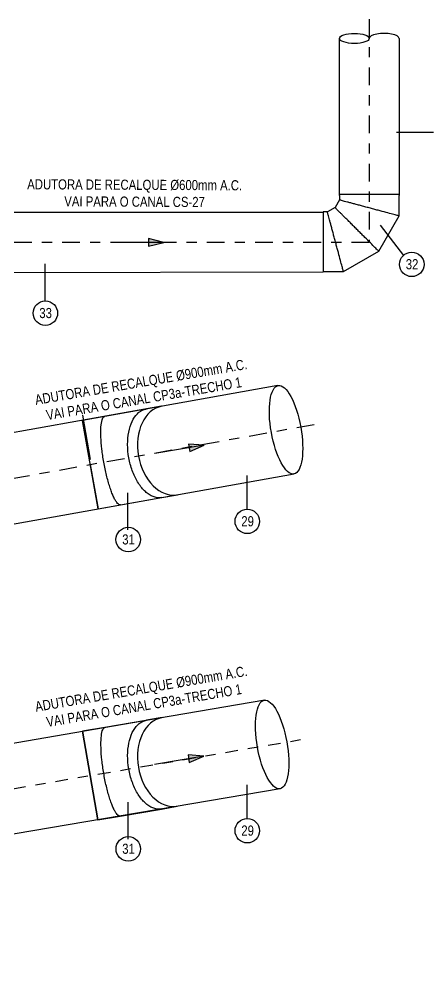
# Model space of a CAD drawing. Header units: feet. Extents: x 0 to 285190, y 0 to 9111369.
# Drawn here: x 285116.41 to 285120.45, y 9111358.51 to 9111367.97 of the extents above; entities that cross this region are included whole.
import ezdxf
from ezdxf import colors
from ezdxf.entities.mleader import LeaderData, LeaderLine
from ezdxf.enums import TextEntityAlignment as Align
from ezdxf.math import Vec2, Vec3

# ---------------------------------------------------------------- set-up
doc = ezdxf.new("R2010")
doc.units = ezdxf.units.FT
doc.header["$MEASUREMENT"] = 0
doc.linetypes.add('DASHDOT', pattern=[1, 0.5, -0.25, 0, -0.25])
doc.layers.get('0').update_dxf_attribs({"linetype": 'CONTINUOUS'})
for name, color, linetype in [('ARQ_SENTIDO', 1, 'CONTINUOUS'), ('EIXO', 1, 'DASHDOT'), ('H-SA-DIM', 1, 'CONTINUOUS'), ('H-SA-EIXOS', 1, 'DASHDOT'), ('H-SA-TEXTO', 2, 'CONTINUOUS'), ('INDIC', 2, 'CONTINUOUS'), ('Top View-Ferro Fundido - JGS - K7(Esgoto)', 7, 'CONTINUOUS')]:
    doc.layers.add(name, color=color, linetype=linetype)
doc.styles.add('EGC_Arial_2.0mm', font='arial.ttf', dxfattribs={"width": 0.8, "height": 2})

# ---------------------------------------------------------------- blocks, each defined once
blk = doc.blocks.new('EGC-SETA SENTIDO DA TUBULAÇÃO')
h = blk.add_hatch(color=256)
h.dxf.hatch_style = 1
h.paths.add_polyline_path([(-3, 0.75), (0, 0), (-3, -0.75)])
blk.add_line((0, 0), (-9.84, 0))
blk.add_lwpolyline([(-3, 0.75), (0, 0), (-3, -0.75), (-3, 0.75)])
blk = doc.blocks.new('_None')

msp = doc.modelspace()

# ---------------------------------------------------------------- linework, layer by layer
at = {"layer": 'EIXO', "ltscale": 0.35}
msp.add_lwpolyline([(285119.3197, 9111363.9671), (285115.1203, 9111363.2143), (285104.5048, 9111363.2151)], dxfattribs=at)
at = {"layer": 'H-SA-DIM'}
for p, q in [((285119.5684, 9111366.2263), (285119.5684, 9111367.7759)), ((285120.1559, 9111367.7759), (285120.1559, 9111366.2263)), ((285119.5684, 9111366.183), (285119.5251, 9111366.108)), ((285119.5684, 9111366.2263), (285119.5684, 9111366.183)), ((285120.1559, 9111366.0256), (285120.1559, 9111366.2263)), ((285119.4501, 9111366.0648), (285119.4068, 9111366.0648)), ((285119.4068, 9111366.0648), (285119.4068, 9111365.4773)), ((285119.4068, 9111366.0648), (285119.4068, 9111366.0639)), ((285119.4068, 9111366.0639), (285119.4068, 9111366.0611)), ((285119.4068, 9111366.0611), (285119.4068, 9111366.0566)), ((285119.4068, 9111366.0566), (285119.4068, 9111366.0504)), ((285119.4068, 9111366.0504), (285119.4068, 9111366.0424)), ((285119.5251, 9111366.108), (285119.4501, 9111366.0648)), ((285119.4068, 9111366.0424), (285119.4068, 9111366.0327)), ((285119.4068, 9111366.0327), (285119.4068, 9111366.0215)), ((285119.4068, 9111366.0215), (285119.4068, 9111366.0087)), ((285119.4068, 9111366.0087), (285119.4068, 9111365.9944)), ((285119.4068, 9111365.9944), (285119.4068, 9111365.9787)), ((285119.4068, 9111365.9787), (285119.4068, 9111365.9618)), ((285119.4068, 9111365.9618), (285119.4068, 9111365.9437)), ((285119.9552, 9111365.678), (285120.1559, 9111366.0256)), ((285119.4068, 9111365.9437), (285119.4068, 9111365.9245)), ((285119.4068, 9111365.9245), (285119.4068, 9111365.9044)), ((285119.4068, 9111365.9044), (285119.4068, 9111365.8834)), ((285119.4068, 9111365.8834), (285119.4068, 9111365.8618)), ((285119.4068, 9111365.8618), (285119.4068, 9111365.8396)), ((285119.4068, 9111365.8396), (285119.4068, 9111365.817)), ((285119.4068, 9111365.817), (285119.4068, 9111365.7941)), ((285119.4068, 9111365.7941), (285119.4068, 9111365.771)), ((285119.4068, 9111365.771), (285119.4068, 9111365.748)), ((285119.4068, 9111365.748), (285119.4068, 9111365.7251)), ((285119.4068, 9111365.7251), (285119.4068, 9111365.7025)), ((285119.4068, 9111365.7024), (285119.4068, 9111365.6803)), ((285119.4068, 9111365.6803), (285119.4068, 9111365.6586)), ((285119.6075, 9111365.4773), (285119.9552, 9111365.678)), ((285119.4068, 9111365.6586), (285119.4068, 9111365.6377)), ((285119.4068, 9111365.6377), (285119.4068, 9111365.6175)), ((285119.4068, 9111365.6175), (285119.4068, 9111365.5984)), ((285119.4068, 9111365.5984), (285119.4068, 9111365.5803)), ((285119.4068, 9111365.5803), (285119.4068, 9111365.5633)), ((285119.4068, 9111365.5633), (285119.4068, 9111365.5477)), ((285119.4068, 9111365.5477), (285119.4068, 9111365.5334)), ((285119.4068, 9111365.5334), (285119.4068, 9111365.5206)), ((285119.4068, 9111365.5206), (285119.4068, 9111365.5093)), ((285119.4068, 9111365.5093), (285119.4068, 9111365.4996)), ((285119.4068, 9111365.4996), (285119.4068, 9111365.4917)), ((285119.4068, 9111365.4917), (285119.4068, 9111365.4854)), ((285119.4068, 9111365.4854), (285119.4068, 9111365.4809)), ((285119.4068, 9111365.4809), (285119.4068, 9111365.4782)), ((285119.4068, 9111365.4782), (285119.4068, 9111365.4773)), ((285119.4068, 9111365.4773), (285119.6075, 9111365.4773)), ((285117.8158, 9111364.1491), (285115.0941, 9111363.6643)), ((285117.1139, 9111363.5735), (285117.1917, 9111363.1368)), ((285117.1139, 9111363.5735), (285117.1917, 9111363.1368)), ((285115.094, 9111362.7643), (285119.1225, 9111363.4819)), ((285117.4119, 9111363.176), (285117.8188, 9111363.2485)), ((285117.8188, 9111363.2485), (285117.9745, 9111363.2762)), ((285117.1917, 9111363.1368), (285117.4119, 9111363.176)), ((285117.1128, 9111360.5087), (285117.1874, 9111360.0714)), ((285117.1128, 9111360.5087), (285117.1874, 9111360.0714)), ((285118.9836, 9111360.3768), (285115.0941, 9111359.7145)), ((285117.8153, 9111360.1783), (285117.9712, 9111360.2048)), ((285117.1874, 9111360.0712), (285117.4079, 9111360.1088)), ((285117.4079, 9111360.1088), (285117.8153, 9111360.1783))]:
    msp.add_line(p, q, dxfattribs=at)
msp.add_lwpolyline([(285119.5684, 9111366.2388), (285120.1559, 9111366.2388)], dxfattribs=at)
for centre, major_axis, ratio in [((285119.7153, 9111367.7759), (0.1469, 0), 0.340444), ((285119.0423, 9111363.9175), (-0.0777, 0.4362), 0.331975), ((285118.9051, 9111360.8146), (-0.0777, 0.4362), 0.331975)]:
    msp.add_ellipse(centre, major_axis=major_axis, ratio=ratio, dxfattribs=at)
for centre, major_axis, ratio, start_param in [((285120.009, 9111367.7759), (0.1469, 0), 0.340444, 0), ((285117.8967, 9111363.713), (-0.0778, 0.4367), 0.707107, 1.570796), ((285117.8967, 9111363.713), (-0.0778, 0.4367), 0.707107, 1.570796), ((285117.8967, 9111360.6423), (-0.0745, 0.4373), 0.707107, 1.570796), ((285117.8967, 9111360.6423), (-0.0745, 0.4373), 0.707107, 1.570796)]:
    msp.add_ellipse(centre, major_axis=major_axis, ratio=ratio, start_param=start_param, end_param=3.141593, dxfattribs=at)
for points, knots in [([(285120.1559, 9111366.0256), (285120.1559, 9111366.0256), (285120.147, 9111366.028), (285120.1085, 9111366.0383), (285120.048, 9111366.0545), (285119.9839, 9111366.0717), (285119.9277, 9111366.0867), (285119.8842, 9111366.0984), (285119.8401, 9111366.1102), (285119.7965, 9111366.1219), (285119.7544, 9111366.1332), (285119.7147, 9111366.1438), (285119.6783, 9111366.1536), (285119.646, 9111366.1622), (285119.6185, 9111366.1696), (285119.5965, 9111366.1755), (285119.5804, 9111366.1798), (285119.5706, 9111366.1824), (285119.5684, 9111366.183), (285119.5684, 9111366.183)], [0, 0, 0, 0, 0.095238, 0.190476, 0.285714, 0.380952, 0.428571, 0.47619, 0.52381, 0.571429, 0.619048, 0.666667, 0.714286, 0.761905, 0.809524, 0.857143, 0.904762, 0.952381, 1, 1, 1, 1]), ([(285119.6075, 9111365.4773), (285119.6075, 9111365.4773), (285119.6052, 9111365.4861), (285119.5948, 9111365.5247), (285119.5786, 9111365.5851), (285119.5615, 9111365.6493), (285119.5464, 9111365.7054), (285119.5347, 9111365.749), (285119.5229, 9111365.7931), (285119.5113, 9111365.8366), (285119.5, 9111365.8787), (285119.4893, 9111365.9184), (285119.4796, 9111365.9548), (285119.4709, 9111365.9871), (285119.4636, 9111366.0146), (285119.4577, 9111366.0367), (285119.4533, 9111366.0528), (285119.4507, 9111366.0626), (285119.4501, 9111366.0648), (285119.4501, 9111366.0648)], [0, 0, 0, 0, 0.095238, 0.190476, 0.285714, 0.380952, 0.428571, 0.47619, 0.52381, 0.571429, 0.619048, 0.666667, 0.714286, 0.761905, 0.809524, 0.857143, 0.904762, 0.952381, 1, 1, 1, 1]), ([(285119.9552, 9111365.678), (285119.9552, 9111365.678), (285119.9487, 9111365.6845), (285119.9205, 9111365.7127), (285119.8762, 9111365.7569), (285119.8293, 9111365.8039), (285119.7882, 9111365.845), (285119.7563, 9111365.8769), (285119.724, 9111365.9091), (285119.6921, 9111365.941), (285119.6613, 9111365.9719), (285119.6322, 9111366.0009), (285119.6056, 9111366.0276), (285119.5819, 9111366.0512), (285119.5618, 9111366.0713), (285119.5457, 9111366.0875), (285119.5339, 9111366.0993), (285119.5267, 9111366.1064), (285119.5251, 9111366.108), (285119.5251, 9111366.108)], [0, 0, 0, 0, 0.095238, 0.190476, 0.285714, 0.380952, 0.428571, 0.47619, 0.52381, 0.571429, 0.619048, 0.666667, 0.714286, 0.761905, 0.809524, 0.857143, 0.904762, 0.952381, 1, 1, 1, 1]), ([(285117.4119, 9111363.176, 952), (285117.4097, 9111363.1756, 952), (285117.403, 9111363.1757, 952), (285117.3908, 9111363.1819, 952), (285117.3749, 9111363.199, 952), (285117.3581, 9111363.2254, 952), (285117.3408, 9111363.2603, 952), (285117.3233, 9111363.3032, 952), (285117.306, 9111363.353, 952), (285117.2894, 9111363.4086, 952), (285117.2738, 9111363.4687, 952), (285117.2595, 9111363.5321, 952), (285117.2511, 9111363.5755, 952), (285117.2472, 9111363.5973, 952)], [0.5, 0.5, 0.5, 0.5, 0.5238095, 0.5714286, 0.6190476, 0.6666667, 0.7142857, 0.7619048, 0.8095238, 0.8571429, 0.9047619, 0.952381, 1, 1, 1, 1]), ([(285117.8188, 9111363.2485, 952), (285117.8126, 9111363.2474, 952), (285117.7939, 9111363.2453, 952), (285117.7619, 9111363.248, 952), (285117.723, 9111363.261, 952), (285117.6845, 9111363.2835, 952), (285117.6472, 9111363.3149, 952), (285117.6121, 9111363.3547, 952), (285117.5798, 9111363.4018, 952), (285117.5511, 9111363.4552, 952), (285117.5267, 9111363.5138, 952), (285117.5071, 9111363.5762, 952), (285117.4975, 9111363.6194, 952), (285117.4936, 9111363.6412, 952)], [0.5, 0.5, 0.5, 0.5, 0.5238095, 0.5714286, 0.6190476, 0.6666667, 0.7142857, 0.7619048, 0.8095238, 0.8571429, 0.9047619, 0.952381, 1, 1, 1, 1]), ([(285117.8153, 9111360.1784), (285117.8091, 9111360.1774), (285117.7904, 9111360.1754), (285117.7584, 9111360.1784), (285117.7196, 9111360.1916), (285117.6812, 9111360.2144), (285117.6442, 9111360.2461), (285117.6094, 9111360.2861), (285117.5775, 9111360.3334), (285117.5492, 9111360.3871), (285117.5252, 9111360.4458), (285117.506, 9111360.5084), (285117.4968, 9111360.5517), (285117.493, 9111360.5735)], [0.5, 0.5, 0.5, 0.5, 0.5238095, 0.5714286, 0.6190476, 0.6666667, 0.7142857, 0.7619048, 0.8095238, 0.8571429, 0.9047619, 0.952381, 1, 1, 1, 1]), ([(285117.4079, 9111360.109), (285117.4057, 9111360.1086), (285117.399, 9111360.1087), (285117.3868, 9111360.115), (285117.3711, 9111360.1322), (285117.3545, 9111360.1587), (285117.3374, 9111360.1938), (285117.3202, 9111360.2368), (285117.3033, 9111360.2867), (285117.2871, 9111360.3424), (285117.272, 9111360.4027), (285117.2581, 9111360.4661), (285117.2501, 9111360.5096), (285117.2463, 9111360.5314)], [0.5, 0.5, 0.5, 0.5, 0.5238095, 0.5714286, 0.6190476, 0.6666667, 0.7142857, 0.7619048, 0.8095238, 0.8571429, 0.9047619, 0.952381, 1, 1, 1, 1])]:
    msp.add_open_spline(points, degree=3, knots=knots, dxfattribs=at)
at = {"layer": 'H-SA-EIXOS', "ltscale": 0.25}
msp.add_lwpolyline([(285115.0941, 9111360.1643), (285119.1854, 9111360.8621)], dxfattribs=at)
at = {"layer": 'INDIC', "color": 1, "linetype": 'Continuous'}
for p, q in [((285120.4957, 9111366.8486), (285120.1314, 9111366.8486)), ((285120.2032, 9111365.6367), (285119.9724, 9111365.9349)), ((285116.6686, 9111365.1876), (285116.6686, 9111365.5519)), ((285118.6582, 9111363.1349), (285118.6582, 9111363.4661)), ((285117.4853, 9111362.9306, 952), (285117.4853, 9111363.2949, 952)), ((285118.6583, 9111360.0851), (285118.6583, 9111360.4163)), ((285117.4854, 9111359.8807, 952), (285117.4854, 9111360.245, 952))]:
    msp.add_line(p, q, dxfattribs=at)
for centre in [(285120.2811, 9111365.5483), (285116.6711, 9111365.0669), (285118.6607, 9111363.0142), (285117.4878, 9111362.835, 952), (285118.6608, 9111359.9644), (285117.4879, 9111359.7852, 952)]:
    msp.add_circle(centre, 0.1207, dxfattribs=at)
at = {"layer": 'Top View-Ferro Fundido - JGS - K7(Esgoto)', "color": 1, "linetype": 'ByBlock', "lineweight": -2}
for p, q in [((285114.8377, 9111366.0643), (285119.4068, 9111366.0643)), ((285114.8377, 9111365.4643), (285119.4068, 9111365.4751))]:
    msp.add_line(p, q, dxfattribs=at)

# ---------------------------------------------------------------- block references
at = {"layer": 'ARQ_SENTIDO'}
for p, xscale, yscale, zscale, rotation in [((285117.8372, 9111365.764), -0.05000000000000001, 0.05000000000000001, -0.05000000000000001, 180), ((285118.2353, 9111363.7646, 952), 0.05, -0.05, -0.05, 9.673950577581424), ((285118.2309, 9111360.6991), 0.05, -0.05, -0.05, 9.673950577581424)]:
    msp.add_blockref('EGC-SETA SENTIDO DA TUBULAÇÃO', p, dxfattribs=dict(at, xscale=xscale, yscale=yscale, zscale=zscale, rotation=rotation))

# ---------------------------------------------------------------- texts
at = {"layer": 'INDIC', "color": 2, "style": 'EGC_Arial_2.0mm', "width": 0.8}
for s, p in [('32', (285120.284, 9111365.5496)), ('33', (285116.674, 9111365.0683)), ('29', (285118.6636, 9111363.0155)), ('31', (285117.4907, 9111362.8363, 952)), ('29', (285118.6637, 9111359.9657)), ('31', (285117.4908, 9111359.7864, 952))]:
    msp.add_text(s, height=0.1, dxfattribs=at).set_placement(p, align=Align.MIDDLE_CENTER)

# ---------------------------------------------------------------- next in the draw order: texts
at = {"layer": 'H-SA-TEXTO', "color": 2, "char_height": 0.1, "attachment_point": 8, "style": 'EGC_Arial_2.0mm', "bg_fill": 3, "box_fill_scale": 1, "bg_fill_color": 256, "bg_fill_transparency": 0}
for s, insert, width, rotation in [('ADUTORA DE RECALQUE %%C600mm A.C.^JVAI PARA O CANAL CS-27', (285117.5501, 9111366.1149), 2.110604, 359.7131), ('ADUTORA DE RECALQUE %%C900mm A.C.^JVAI PARA O CANAL CP3a-TRECHO 1', (285117.6503, 9111364.1739, 952), 2.241671, 9.67401), ('ADUTORA DE RECALQUE %%C900mm A.C.^JVAI PARA O CANAL CP3a-TRECHO 1', (285117.6515, 9111361.1484), 2.241671, 9.67401)]:
    msp.add_mtext(s, dxfattribs=dict(at, insert=insert, width=width, rotation=rotation))

# ---------------------------------------------------------------- next in the draw order: linework, layer by layer
at = {"layer": 'EIXO', "ltscale": 0.35}
msp.add_lwpolyline([(285119.8621, 9111367.9656), (285119.8621, 9111365.7642), (285104.9938, 9111365.7643)], dxfattribs=at)
at = {"layer": 'H-SA-DIM'}
for p, q in [((285118.9617, 9111364.354), (285117.2563, 9111364.0495)), ((285117.8189, 9111364.1497), (285117.6632, 9111364.122)), ((285117.2563, 9111364.0495), (285117.0361, 9111364.0103)), ((285117.1917, 9111363.1368), (285117.0361, 9111364.0103)), ((285117.0362, 9111364.0604), (285117.114, 9111363.6236)), ((285117.0362, 9111364.0604), (285117.114, 9111363.6236)), ((285118.8334, 9111361.2524), (285117.2588, 9111360.9835)), ((285115.0941, 9111360.6145), (285117.819, 9111361.079)), ((285117.8221, 9111361.0796), (285117.6662, 9111361.053)), ((285117.2588, 9111360.9835), (285117.0383, 9111360.946)), ((285117.1874, 9111360.0714), (285117.0383, 9111360.946)), ((285117.0383, 9111360.946), (285117.1128, 9111360.5087)), ((285117.0383, 9111360.946), (285117.1128, 9111360.5087))]:
    msp.add_line(p, q, dxfattribs=at)
for centre, major_axis in [((285117.8967, 9111363.713), (-0.0778, 0.4367)), ((285117.8967, 9111363.713), (-0.0778, 0.4367)), ((285117.8967, 9111360.6423), (-0.0745, 0.4373)), ((285117.8967, 9111360.6423), (-0.0745, 0.4373))]:
    msp.add_ellipse(centre, major_axis=major_axis, ratio=0.707107, start_param=0, end_param=1.570796, dxfattribs=at)
for points in [[(285117.4936, 9111363.6412, 952), (285117.4859, 9111363.6847, 952), (285117.4778, 9111363.7732, 952), (285117.489, 9111363.898, 952), (285117.5227, 9111364.0039, 952), (285117.5669, 9111364.0686, 952), (285117.6096, 9111364.1028, 952), (285117.6387, 9111364.1163, 952), (285117.657, 9111364.1209, 952), (285117.6632, 9111364.122, 952)], [(285117.2472, 9111363.5973, 952), (285117.2395, 9111363.6408, 952), (285117.2266, 9111363.7284, 952), (285117.2168, 9111363.8495, 952), (285117.2174, 9111363.9495, 952), (285117.2265, 9111364.008, 952), (285117.2386, 9111364.0367, 952), (285117.2479, 9111364.0467, 952), (285117.2541, 9111364.0491, 952), (285117.2563, 9111364.0495, 952)], [(285117.493, 9111360.5735), (285117.4856, 9111360.6171), (285117.4782, 9111360.7056), (285117.4904, 9111360.8303), (285117.5248, 9111360.936), (285117.5695, 9111361.0004), (285117.6125, 9111361.0342), (285117.6417, 9111361.0476), (285117.66, 9111361.0519), (285117.6662, 9111361.053)], [(285117.2463, 9111360.5314), (285117.2389, 9111360.575), (285117.2267, 9111360.6627), (285117.2178, 9111360.7839), (285117.2191, 9111360.8839), (285117.2287, 9111360.9423), (285117.241, 9111360.9709), (285117.2503, 9111360.9808), (285117.2566, 9111360.9832), (285117.2588, 9111360.9835)]]:
    msp.add_open_spline(points, degree=3, knots=[0, 0, 0, 0, 0.0952381, 0.1904762, 0.2857143, 0.3809524, 0.4285714, 0.4761905, 0.5, 0.5, 0.5, 0.5], dxfattribs=at)

# ---------------------------------------------------------------- next in the draw order: leaders
at = {"layer": 'H-SA-TEXTO'}
ml = msp.add_multileader_mtext('Standard', dxfattribs=at)
ml.set_content('CANAL CS-27', color=2, style='EGC_Arial_2.0mm')
ml.set_leader_properties(color=1, linetype='ByLayer', lineweight=-1)
ml.set_arrow_properties(name='NONE')
ml.build(insert=Vec2(0, 0))
ml.multileader.update_dxf_attribs({"text_left_attachment_type": 2, "text_right_attachment_type": 2, "dogleg_length": 1.9819, "arrow_head_size": 0.075, "scale": 0.05})
ctx = ml.context
ctx.base_point, ctx.scale, ctx.char_height, ctx.arrow_head_size, ctx.landing_gap_size, ctx.plane_origin, ctx.plane_x_axis, ctx.plane_y_axis = Vec3(285176.4321, 9111365.0546, 1588.05), 0.05, 0.1, 0.075, 0.05, Vec3(285113.8894, 9111744.9167, 1588.05), Vec3(-0.005007, 0.999987), Vec3(-0.999987, -0.005007)
ctx.left_attachment, ctx.right_attachment, ctx.text_align_type = 2, 2, 1
notes = []
notes.append((ctx, [(0, (0, 0, 0), (0, 0), (1, 0), 1, [])]))
ctx.mtext.insert, ctx.mtext.text_direction, ctx.mtext.rotation, ctx.mtext.width, ctx.mtext.defined_height, ctx.mtext.alignment, ctx.mtext.flow_direction = Vec3(285176.3784, 9111365.4593, 1588.05), Vec3(-0.005007, 0.999987), 1.575804, 1.318874, 1.047, 2, 5
ctx.mtext.has_bg_fill, ctx.mtext.bg_color, ctx.mtext.bg_scale_factor, ctx.mtext.bg_transparency, ctx.mtext.use_window_bg_color = 1, -1073741824, 1, 0, 1
for ctx, leaders in notes:
    for number, flags, end, landing, length, lines in leaders:
        leader = LeaderData()
        leader.index, (leader.has_last_leader_line, leader.has_dogleg_vector, leader.attachment_direction) = number, flags
        leader.last_leader_point, leader.dogleg_vector, leader.dogleg_length = Vec3(end), Vec3(landing), length
        for number, points, colour, breaks in lines:
            line = LeaderLine()
            line.index, line.vertices, line.color, line.breaks = number, Vec3.list(points), colors.encode_raw_color(colour), breaks
            leader.lines.append(line)
        ctx.leaders.append(leader)

# ---------------------------------------------------------------- next in the draw order: leaders
ml = msp.add_multileader_mtext('Standard', dxfattribs=at)
ml.set_content('CÂMARA DE DESCARGA', color=2, style='EGC_Arial_2.0mm')
ml.set_leader_properties(color=1, linetype='ByLayer', lineweight=-1)
ml.set_arrow_properties(name='NONE')
ml.build(insert=Vec2(0, 0))
ml.multileader.update_dxf_attribs({"text_left_attachment_type": 2, "text_right_attachment_type": 2, "dogleg_length": 1.9819, "arrow_head_size": 0.075, "scale": 0.05})
ctx = ml.context
ctx.base_point, ctx.scale, ctx.char_height, ctx.arrow_head_size, ctx.landing_gap_size, ctx.plane_origin, ctx.plane_x_axis, ctx.plane_y_axis = Vec3(285175.9573, 9111362.3665, 1588.05), 0.05, 0.1, 0.075, 0.05, Vec3(285555.1366, 9111425.7703, 1588.05), Vec3(0.999987, 0.005007), Vec3(-0.005007, 0.999987)
ctx.left_attachment, ctx.right_attachment, ctx.text_align_type = 2, 2, 1
notes = []
notes.append((ctx, [(0, (0, 0, 0), (0, 0), (1, 0), 1, [])]))
ctx.mtext.insert, ctx.mtext.text_direction, ctx.mtext.rotation, ctx.mtext.width, ctx.mtext.defined_height, ctx.mtext.alignment, ctx.mtext.flow_direction = Vec3(285176.6656, 9111362.4336, 1588.05), Vec3(0.999987, 0.005007), 0.005007, 1.322834, 0.2562, 2, 5
ctx.mtext.has_bg_fill, ctx.mtext.bg_color, ctx.mtext.bg_scale_factor, ctx.mtext.bg_transparency, ctx.mtext.use_window_bg_color = 1, -1073741824, 1, 0, 1
for ctx, leaders in notes:
    for number, flags, end, landing, length, lines in leaders:
        leader = LeaderData()
        leader.index, (leader.has_last_leader_line, leader.has_dogleg_vector, leader.attachment_direction) = number, flags
        leader.last_leader_point, leader.dogleg_vector, leader.dogleg_length = Vec3(end), Vec3(landing), length
        for number, points, colour, breaks in lines:
            line = LeaderLine()
            line.index, line.vertices, line.color, line.breaks = number, Vec3.list(points), colors.encode_raw_color(colour), breaks
            leader.lines.append(line)
        ctx.leaders.append(leader)

doc.saveas('drawing.dxf')
